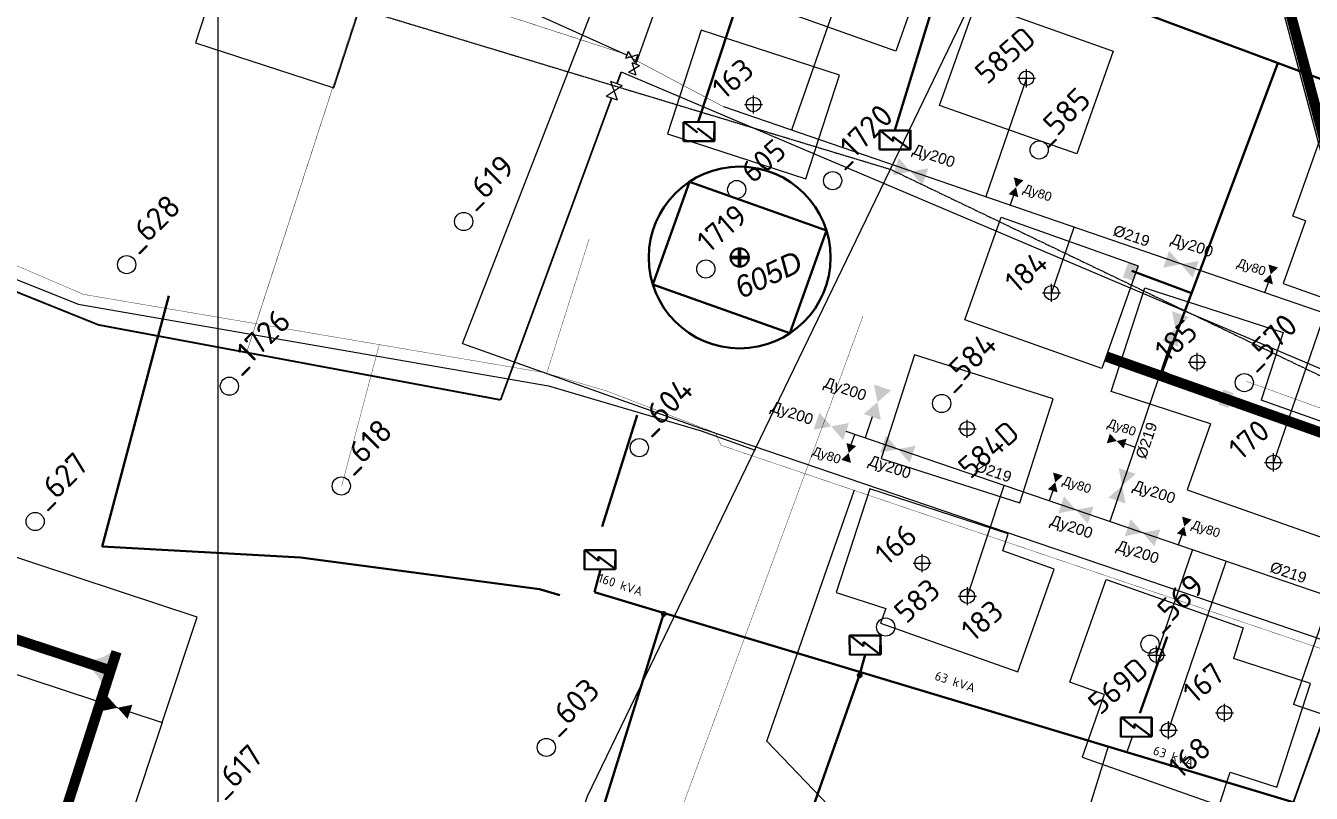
# Model space of a CAD drawing. Header units: millimetres. Extents: x 519 to 9564855, y -810 to 5021775.
# Drawn here: x 9529894 to 9530601, y 5000128 to 5000551 of the extents above; entities that cross this region are included whole.
import ezdxf
from ezdxf.enums import TextEntityAlignment as Align

# ---------------------------------------------------------------- set-up
doc = ezdxf.new("R2010")
doc.units = ezdxf.units.MM
doc.header["$LTSCALE"] = 2
doc.header["$MEASUREMENT"] = 0
doc.header["$PDMODE"] = 2
doc.header["$PDSIZE"] = 5
doc.linetypes.add('DASHED', pattern=[0.75, 0.5, -0.25])
for name, color, linetype in [('92051501$0$PPLINE_STEAM', 5, 'STM_LINE'), ('Existing roads', 41, 'Continuous'), ('GRID_PULKOVO', 7, 'Continuous'), ('OilColl&Flowlines', 3, 'Continuous'), ('OLD WELLS(dr.bfr2000)', 24, 'Continuous'), ('ROAD_GROUND', 9, 'Continuous'), ('stage 7.frame', 7, 'Continuous'), ('vodovod', 5, 'Continuous'), ('Скважины на 2014 год', 70, 'Continuous'), ('Скважины на 2021 год', 7, 'Continuous'), ('Скважины на 2025 год _ОСМОТР', 5, 'Continuous')]:
    doc.layers.add(name, color=color, linetype=linetype)
for name, color, linetype, lineweight in [('PPLINE_GAS', 4, 'GAS_LINE', 30), ('PWLINE', 6, 'Continuous', 20), ('SteamInjInfrastructure', 25, 'Continuous', 100), ('размеры', 7, 'Continuous', 9), ('Скважины на 2024 год-125', 10, 'Continuous', 40), ('Скважины на 2026', 222, 'Continuous', 50), ('Электро', 1, 'Continuous', 30), ('Электроснаб', 1, 'Continuous', 18), ('Электроснабжене', 1, 'Continuous', 18)]:
    doc.layers.add(name, color=color, linetype=linetype, lineweight=lineweight)
doc.styles.add('92051501$0$STANDARD', font='simplex.shx')
doc.styles.add('Arial', font='arial.ttf', dxfattribs={"height": 30})
doc.styles.add('Elect', font='isocpeur.ttf')
doc.styles.add('Line_GUGK', font='')
doc.styles.get("Standard").update_dxf_attribs({"font": 'isocpeur.ttf', "width": 0.5})
doc.styles.get('Line_GUGK').set_extended_font_data('Bm431', italic=True)
doc.linetypes.add('GAS_LINE', pattern='A,0.5,-0.2,["G",92051501$0$STANDARD,S=0.1,R=0,X=-0.1,Y=-0.05],-0.05', length=0.75)
doc.linetypes.add('STM_LINE', pattern='A,0.5,-0.2,["S",92051501$0$STANDARD,S=0.1,R=0,X=-0.1,Y=-0.05],-0.05', length=0.75)
doc.linetypes.add('WTR_LINE', pattern='A,0.5,-0.2,["W",92051501$0$STANDARD,S=0.1,R=0,X=-0.1,Y=-0.05],-0.05', length=0.75)

msp = doc.modelspace()

# ---------------------------------------------------------------- hatches: boundary and pattern name
at = {"layer": 'Existing roads', "lineweight": 0}
h = msp.add_hatch(color=256, dxfattribs=at)
edge = h.paths.add_edge_path()
edge.add_line((9529929.73351, 5000197.10339), (9529931.32535, 5000201.84942))
edge.add_arc((9529928.59743, 5000222.25228), 20.58442, 277.61544673, 311.50735806)
edge.add_line((9529942.23906, 5000206.83721), (9529936.23036, 5000188.67755))
edge.add_arc((9529912.42474, 5000177.03959), 26.4981, 386.05282574, 409.21610864)
at = {"layer": 'Электро'}
for points in [[(9530497.70823, 5000412.26999), (9530503.27908, 5000410.29231), (9530506.16225, 5000418.41384), (9530500.5914, 5000420.39151)], [(9530550.03062, 5000342.36876), (9530555.60147, 5000340.39109), (9530558.48465, 5000348.51262), (9530552.9138, 5000350.49029)]]:
    msp.add_hatch(color=256, dxfattribs=at).paths.add_polyline_path(points)
at = {"layer": 'Электроснаб', "linetype": 'ByBlock', "lineweight": 0}
for points in [[(9530497.70823, 5000412.26999), (9530503.27908, 5000410.29231), (9530506.16225, 5000418.41384), (9530500.5914, 5000420.39151)], [(9530550.03062, 5000342.36876), (9530555.60147, 5000340.39109), (9530558.48465, 5000348.51262), (9530552.9138, 5000350.49029)]]:
    msp.add_hatch(color=1, dxfattribs=at).paths.add_polyline_path(points)
at = {"layer": 'Электроснабжене', "linetype": 'ByBlock', "lineweight": 0}
for points in [[(9530497.70823, 5000412.26999), (9530503.27908, 5000410.29231), (9530506.16225, 5000418.41384), (9530500.5914, 5000420.39151)], [(9530550.03062, 5000342.36876), (9530555.60147, 5000340.39109), (9530558.48465, 5000348.51262), (9530552.9138, 5000350.49029)]]:
    msp.add_hatch(color=1, dxfattribs=at).paths.add_polyline_path(points)

# ---------------------------------------------------------------- linework, layer by layer
at = {"color": 6, "linetype": 'STM_LINE', "lineweight": 0, "ltscale": 15}
for p, q in [((9530389.73656, 5000977.3937, -1.6754), (9530229.74744, 5000529.63746)), ((9530221.77478, 5000525.16698), (9530744.78385, 5000303.25507)), ((9530134.56294, 5000375.87004), (9530267.938, 5000328.262))]:
    msp.add_line(p, q, dxfattribs=at)
at = {"color": 6, "lineweight": 0}
msp.add_line((9530224.8313, 5000534.4773), (9530110.63041, 5000585.97336), dxfattribs=at)
at = {"color": 3, "lineweight": 0, "ltscale": 5}
for p, q in [((9530345.02, 5000578.3), (9530315.37469, 5000493.18078)), ((9530444.6, 5000521.7), (9530422.16029, 5000456.18127)), ((9530735.23908, 5000348.94059), (9530278.2534, 5000505.93342)), ((9530437.44414, 5000457.15342), (9530435.55677, 5000451.59307)), ((9530470.68272, 5000439.56267), (9530458.4, 5000403.7)), ((9530577.46633, 5000409.19678), (9530575.57895, 5000403.63644)), ((9530608.67704, 5000392.4197), (9530580.5, 5000310.4)), ((9530523.72711, 5000375.6689), (9530490.5173, 5000277.83052)), ((9530359.83649, 5000335.38749), (9530355.90281, 5000323.89113)), ((9530623.52481, 5000232.31975), (9530345.4028, 5000327.41033)), ((9530348.2893, 5000320.21779), (9530350.17668, 5000325.77813)), ((9530498.87387, 5000320.71809), (9530504.43421, 5000318.83071)), ((9530412.1, 5000236.8), (9530432.33171, 5000297.68913)), ((9530459.03123, 5000294.76615), (9530457.14385, 5000289.2058)), ((9530529.96798, 5000270.5127), (9530528.08061, 5000264.95236)), ((9530516.1, 5000204.4), (9530535.86516, 5000262.16467)), ((9530522.7, 5000163.1), (9530554.46393, 5000255.93183)), ((9530611.73398, 5000236.35419), (9530591.49483, 5000177.20427)), ((9530674.8, 5000148.7), (9530591.49483, 5000177.20427))]:
    msp.add_line(p, q, dxfattribs=at)
at = {"color": 150, "lineweight": 0, "ltscale": 5}
for q in [(9530350.07425, 5000295.37438), (9530359.05983, 5000097.37946)]:
    msp.add_line((9530301.89313, 5000157.024), q, dxfattribs=at)
at = {"color": 6, "linetype": 'STM_LINE', "lineweight": 0, "ltscale": 15, "const_width": 1, "flags": 128}
for points in [[(9529293.29241, 5000644.22248), (9529934.30166, 5000386.04639), (9530155.43379, 5000344.77364), (9530155.43379, 5000344.77364)], [(9530221.77478, 5000525.16698), (9530219.43924, 5000518.81621)], [(9530216.52636, 5000510.89556), (9530155.43379, 5000344.77364)]]:
    msp.add_lwpolyline(points, dxfattribs=at)
at = {"color": 3, "lineweight": 0, "ltscale": 2, "const_width": 0.25, "flags": 128}
for points in [[(9530015.9874, 5000371.55355), (9530083.87306, 5000580.48414), (9530222.83412, 5000535.33296)], [(9530222.83412, 5000535.33296), (9530278.2534, 5000505.93342)]]:
    msp.add_lwpolyline(points, dxfattribs=at)
at = {"color": 3, "lineweight": 0, "ltscale": 5, "const_width": 0.2}
msp.add_lwpolyline([(9530354.72173, 5000390.89491), (9530222.80436, 5000032.33098), (9530272.57376, 5000014.65996), (9530251.10349, 4999952.96528)], dxfattribs=at)
at = {"color": 3, "linetype": 'ByBlock', "lineweight": 0}
for points in [[(9530371.1097, 5000468.48524), (9530374.36283, 5000477.86858), (9530380.86247, 5000470.35962)], [(9530387.36211, 5000462.85065), (9530380.86247, 5000470.35962), (9530390.61524, 5000472.23399)], [(9530519.80111, 5000417.52534), (9530523.05424, 5000426.90867), (9530529.55388, 5000419.39971)], [(9530536.05352, 5000411.89074), (9530529.55388, 5000419.39971), (9530539.30665, 5000421.27408)], [(9530534.05337, 5000390.29475), (9530526.54441, 5000383.79511), (9530524.67003, 5000393.54788)], [(9530528.41878, 5000374.04234), (9530519.03544, 5000377.29547), (9530526.54441, 5000383.79511)], [(9530370.16274, 5000350.01334), (9530362.65378, 5000343.5137), (9530360.77941, 5000353.26647)], [(9530364.52815, 5000333.76092), (9530355.14482, 5000337.01406), (9530362.65378, 5000343.5137)], [(9530327.52382, 5000328.35326), (9530330.77696, 5000337.73659), (9530337.2766, 5000330.22763)], [(9530343.77624, 5000322.71867), (9530337.2766, 5000330.22763), (9530347.02937, 5000332.102)], [(9530364.14479, 5000315.786), (9530367.39792, 5000325.16933), (9530373.89756, 5000317.66037)], [(9530380.3972, 5000310.15141), (9530373.89756, 5000317.66037), (9530383.65033, 5000319.53474)], [(9530504.71863, 5000304.04633), (9530497.20966, 5000297.54669), (9530495.33529, 5000307.29946)], [(9530499.08404, 5000287.79392), (9530489.7007, 5000291.04705), (9530497.20966, 5000297.54669)], [(9530462.07971, 5000282.38625), (9530465.33284, 5000291.76958), (9530471.83248, 5000284.26062)], [(9530478.33212, 5000276.75166), (9530471.83248, 5000284.26062), (9530481.58525, 5000286.13499)], [(9530498.70067, 5000269.81899), (9530501.9538, 5000279.20233), (9530508.45344, 5000271.69336)], [(9530514.95308, 5000264.1844), (9530508.45344, 5000271.69336), (9530518.20621, 5000273.56773)]]:
    msp.add_solid(points, dxfattribs=at)
at = {"layer": '92051501$0$PPLINE_STEAM', "color": 6, "linetype": 'STM_LINE', "lineweight": 0, "ltscale": 15}
msp.add_line((9530134.56294, 5000375.87004), (9530266.52347, 5000715.41053), dxfattribs=at)
at = {"layer": 'Existing roads', "lineweight": 0, "const_width": 5.7, "flags": 128}
for points in [[(9530488.42264, 5000368.65765), (9530626.49075, 5000319.72378)], [(9529806.63412, 4999776.84575), (9529944.25, 5000206.25)]]:
    msp.add_lwpolyline(points, dxfattribs=at)
at = {"layer": 'Existing roads', "lineweight": 0, "const_width": 5.7, "elevation": 0.00005, "flags": 128}
msp.add_lwpolyline([(9529805.49409, 5000240.69671), (9529940.92793, 5000195.88411)], dxfattribs=at)
at = {"layer": 'GRID_PULKOVO', "lineweight": 0}
msp.add_line((9530000, 5010000), (9530000, 4992000), dxfattribs=at)
at = {"layer": 'OilColl&Flowlines', "color": 3, "linetype": 'ByBlock', "lineweight": 0, "ltscale": 25}
for p, q in [((9529988.49622, 5000225.28911, -25.2319), (9529464.53457, 5000398.65853)), ((9529969.32587, 5000167.35196, -25.2319), (9529988.50668, 5000225.32071, -25.2319)), ((9529969.32587, 5000167.35196, -25.2319), (9529790.56897, 4999627.10811, -25.2319))]:
    msp.add_line(p, q, dxfattribs=at)
at = {"layer": 'OilColl&Flowlines', "linetype": 'ByBlock', "lineweight": 0, "ltscale": 25}
msp.add_line((9529761.6, 5000235.6), (9529969.31541, 5000167.32037, -25.2319), dxfattribs=at)
at = {"layer": 'OilColl&Flowlines', "color": 6, "linetype": 'ByBlock', "lineweight": 0, "ltscale": 2, "const_width": 1}
msp.add_lwpolyline([(9530850.24773, 5000842.6007), (9530431.8, 4999680.1)], dxfattribs=at)
at = {"layer": 'OilColl&Flowlines', "lineweight": 0}
msp.add_lwpolyline([(9530155.46558, 4999986.30898), (9530203.237, 5000126.855), (9530467.437, 5000673.755), (9530528.837, 5000780.855), (9530529.737, 5000782.255), (9530535.937, 5000778.655), (9530619.037, 5000728.955)], dxfattribs=at)
at = {"layer": 'OilColl&Flowlines', "color": 3, "linetype": 'ByBlock', "lineweight": 0}
for points in [[(9530442.98234, 5000465.56481), (9530438.87954, 5000461.77347), (9530437.64755, 5000467.22226)], [(9530440.11154, 5000456.32469), (9530434.77675, 5000457.98214), (9530438.87954, 5000461.77347)], [(9530580.13372, 5000408.36805), (9530574.79893, 5000410.02551), (9530578.90173, 5000413.81684)], [(9530583.00452, 5000417.60817), (9530578.90173, 5000413.81684), (9530577.66973, 5000419.26563)], [(9530490.46248, 5000326.25628), (9530494.25381, 5000322.15348), (9530488.80502, 5000320.92149)], [(9530499.7026, 5000323.38548), (9530498.04514, 5000318.05069), (9530494.25381, 5000322.15348)], [(9530342.75111, 5000311.8064), (9530346.8539, 5000315.59773), (9530348.0859, 5000310.14894)], [(9530345.62191, 5000321.04651), (9530350.9567, 5000319.38906), (9530346.8539, 5000315.59773)], [(9530464.56942, 5000303.17754), (9530460.46663, 5000299.38621), (9530459.23463, 5000304.83499)], [(9530461.69862, 5000293.93742), (9530456.36384, 5000295.59487), (9530460.46663, 5000299.38621)], [(9530535.50618, 5000278.92409), (9530531.40338, 5000275.13276), (9530530.17139, 5000280.58155)], [(9530532.63538, 5000269.68397), (9530527.30059, 5000271.34143), (9530531.40338, 5000275.13276)]]:
    msp.add_solid(points, dxfattribs=at)
at = {"layer": 'OilColl&Flowlines', "linetype": 'ByBlock', "lineweight": 0, "ltscale": 25}
for points in [[(9529936.72565, 5000173.74507), (9529939.32543, 5000181.60217), (9529944.82999, 5000175.42215)], [(9529950.33456, 5000169.24213), (9529944.82999, 5000175.42215), (9529952.93433, 5000177.09923)]]:
    msp.add_solid(points, dxfattribs=at)
at = {"layer": 'OLD WELLS(dr.bfr2000)', "lineweight": 0}
for centre in [(9530451.6, 5000482.3), (9530338, 5000465.4), (9530285.3, 5000460.5), (9530135.1, 5000442.9), (9529949.8, 5000419.2), (9530268.3, 5000416.8), (9530006.3, 5000352.3), (9530564.4, 5000354.3), (9530398, 5000342.8), (9530231.7, 5000318.5), (9530067.8, 5000297.4), (9529899.5, 5000277.9), (9530367.2, 5000219.8), (9530512.6, 5000210.4), (9530180.6, 5000153.6)]:
    msp.add_circle(centre, 5, dxfattribs=at)
at = {"layer": 'PPLINE_GAS', "linetype": 'GAS_LINE', "lineweight": 0, "ltscale": 20}
for p, q in [((9529817.90779, 5000439.44827), (9529923.14648, 5000397.4404)), ((9529923.14648, 5000397.4404), (9530181.7, 5000352.6)), ((9530181.7, 5000352.6), (9530265.7, 5000327.8))]:
    msp.add_line(p, q, dxfattribs=at)
at = {"layer": 'PPLINE_GAS', "linetype": 'ByBlock', "lineweight": 0, "ltscale": 25}
msp.add_line((9530265.7, 5000327.8), (9530295.5, 5000317.2), dxfattribs=at)
at = {"layer": 'PWLINE', "color": 6, "lineweight": 0}
for p, q in [((9530225.61784, 5000536.44233), (9530224.04476, 5000532.51227)), ((9530230.93718, 5000534.59313), (9530224.04476, 5000532.51227)), ((9530225.61784, 5000536.44233), (9530229.28318, 5000530.46093)), ((9530230.93718, 5000534.59313), (9530229.28318, 5000530.46093)), ((9530225.83752, 5000525.14043), (9530231.81453, 5000528.81293)), ((9530227.68035, 5000530.46198), (9530231.81453, 5000528.81293)), ((9530227.68035, 5000530.46198), (9530229.76946, 5000523.57205)), ((9530215.9603, 5000520.03852), (9530222.25923, 5000517.82542)), ((9530215.9603, 5000520.03852), (9530219.52176, 5000509.84314)), ((9530225.83752, 5000525.14043), (9530229.76946, 5000523.57205)), ((9530213.53097, 5000511.94798), (9530222.25923, 5000517.82542)), ((9530213.53097, 5000511.94798), (9530219.52176, 5000509.84314))]:
    msp.add_line(p, q, dxfattribs=at)
at = {"layer": 'ROAD_GROUND', "lineweight": 0}
for points in [[(9530621.57994, 4999904.05906), (9530741.93474, 5000273.51016), (9530649.83657, 5000319.8034), (9530558.12452, 5000662.66073), (9530588.64365, 5000775.91615)], [(9530627.28486, 4999902.20059), (9530749.237, 5000276.555), (9530654.937, 5000323.955), (9530564.337, 5000662.655), (9530594.437, 5000774.355)]]:
    msp.add_lwpolyline(points, dxfattribs=at)
at = {"layer": 'ROAD_GROUND', "lineweight": 0, "const_width": 5}
msp.add_lwpolyline([(9530624.4324, 4999903.12982), (9530745.58587, 5000275.03258), (9530652.38679, 5000321.8792), (9530561.23076, 5000662.65787), (9530591.54033, 5000775.13557)], dxfattribs=at)
at = {"layer": 'SteamInjInfrastructure', "color": 6, "linetype": 'STM_LINE', "lineweight": 0, "ltscale": 15}
msp.add_line((9530785.02, 5000152.225), (9530267.938, 5000328.262), dxfattribs=at)
at = {"layer": 'vodovod', "linetype": 'WTR_LINE', "lineweight": 0, "ltscale": 5, "const_width": 0.2}
for points in [[(9528768.87, 5000707.66), (9528819.32247, 5000804.70333), (9529015.0833, 5000723.32951), (9529254.02941, 5000621.24556), (9529300.44955, 5000635.20001), (9529717.37976, 5000469.82746), (9529744.26942, 5000480.68776), (9529926.12309, 5000402.81182), (9530179.49567, 5000359.77342), (9530213.72884, 5000349.68251), (9530273.5686, 5000326.65792), (9530276.6046, 5000319.84692), (9531149.23325, 5000023.913), (9531169.31762, 5000082.56978), (9531364.3164, 5000010.23881), (9531370.12169, 5000025.14849), (9531533.19377, 4999972.28229), (9531710.79089, 4999914.70722), (9531689.06275, 4999854.50849), (9531715.39969, 4999845.00243)], [(9530180.77661, 5000359.35643), (9530204.0545, 5000433.04934)], [(9530088.72442, 5000375.15758), (9530068.02842, 5000297.43596)], [(9530741.33245, 5000291.31178), (9530565.53994, 5000355.01081)]]:
    msp.add_lwpolyline(points, dxfattribs=at)
at = {"layer": 'размеры', "color": 6, "linetype": 'DASHED', "lineweight": 0, "ltscale": 0.3}
for p, q in [((9529634.97853, 5000694.04458), (9530369.79789, 5000471.63982)), ((9530369.79789, 5000471.63982), (9530741.83747, 5000292.93282))]:
    msp.add_line(p, q, dxfattribs=at)
at = {"layer": 'Скважины на 2014 год', "color": 0, "linetype": 'ByBlock', "lineweight": 0}
for points in [[(9530297.30003, 5000563.38441), (9530317.3435, 5000619.93756), (9530392.74771, 5000593.21293), (9530372.70423, 5000536.65978), (9530297.30003, 5000563.38441)], [(9530396.88003, 5000506.78441), (9530416.9235, 5000563.33756), (9530492.32771, 5000536.61293), (9530472.28423, 5000480.05978), (9530396.88003, 5000506.78441)], [(9530598.03471, 5000443.3613), (9530591.1318, 5000445.80782), (9530617.85643, 5000521.21203), (9530674.40958, 5000501.16855), (9530655.47374, 5000447.74061)], [(9530410.68003, 5000388.78441), (9530430.7235, 5000445.33756), (9530506.12771, 5000418.61293), (9530486.08423, 5000362.05978), (9530410.68003, 5000388.78441)], [(9530598.03471, 5000443.3613), (9530585.78003, 5000408.78441), (9530661.18423, 5000382.05978), (9530681.22771, 5000438.61293), (9530655.47374, 5000447.74061)], [(9530545.84829, 5000331.66853), (9530532.98262, 5000295.36772), (9530608.38682, 5000268.64309), (9530628.43029, 5000325.19624), (9530573.7297, 5000344.58314)], [(9530367.23131, 5000229.94344), (9530364.38003, 5000221.88441), (9530439.78423, 5000195.15978), (9530459.82771, 5000251.71293), (9530431.54717, 5000261.73607)], [(9530487.37885, 5000182.75088), (9530468.38003, 5000189.48441), (9530488.4235, 5000246.03756), (9530563.82771, 5000219.31293), (9530558.38342, 5000202.55715)], [(9530487.37885, 5000182.75088), (9530475.17901, 5000148.32874), (9530550.58322, 5000121.60411), (9530556.57855, 5000140.05585)]]:
    msp.add_lwpolyline(points, dxfattribs=at)
for centre in [(9530444.6, 5000521.7), (9530458.4, 5000403.7), (9530580.5, 5000310.4), (9530412.1, 5000236.8), (9530516.1, 5000204.4), (9530522.7, 5000163.1)]:
    msp.add_circle(centre, 4, dxfattribs=at)
for p in [(9530444.6, 5000521.7), (9530458.4, 5000403.7), (9530580.5, 5000310.4), (9530412.1, 5000236.8), (9530516.1, 5000204.4), (9530522.7, 5000163.1)]:
    msp.add_point(p, dxfattribs=at)
at = {"layer": 'Скважины на 2021 год', "color": 0, "linetype": 'ByBlock', "lineweight": 0}
msp.add_lwpolyline([(9530545.84829, 5000331.66853), (9530491.18723, 5000349.42898), (9530509.72825, 5000406.49238), (9530585.81277, 5000381.77102), (9530573.7297, 5000344.58314)], dxfattribs=at)
msp.add_circle((9530538.5, 5000365.6), 4, dxfattribs=at)
msp.add_point((9530538.5, 5000365.6), dxfattribs=at)
at = {"layer": 'Скважины на 2024 год-125', "color": 0, "linetype": 'ByBlock', "lineweight": 0}
for points in [[(9529987.68723, 5000541.12898), (9530063.77175, 5000516.40762), (9530082.31277, 5000573.47102), (9530006.22825, 5000598.19238)], [(9530247.18723, 5000491.12898), (9530323.27175, 5000466.40762), (9530341.81277, 5000523.47102), (9530265.72825, 5000548.19238)]]:
    msp.add_lwpolyline(points, close=True, dxfattribs=at)
for points in [[(9530431.54717, 5000261.73607), (9530434.61277, 5000271.17102), (9530358.52825, 5000295.89238), (9530339.98723, 5000238.82898), (9530367.23131, 5000229.94344)], [(9530556.57855, 5000140.05585), (9530582.27175, 5000131.70762), (9530600.81277, 5000188.77102), (9530558.38342, 5000202.55715)]]:
    msp.add_lwpolyline(points, dxfattribs=at)
for centre in [(9530294.5, 5000507.3), (9530387.3, 5000255)]:
    msp.add_circle(centre, 4, dxfattribs=at)
at = {"layer": 'Скважины на 2024 год-125', "color": 0, "linetype": 'ByBlock', "lineweight": 0, "ltscale": 50}
msp.add_circle((9530553.5, 5000172.6), 4, dxfattribs=at)
at = {"layer": 'Скважины на 2024 год-125', "color": 0, "linetype": 'ByBlock', "lineweight": 0}
for p in [(9530294.5, 5000507.3), (9530387.3, 5000255)]:
    msp.add_point(p, dxfattribs=at)
at = {"layer": 'Скважины на 2024 год-125', "color": 0, "lineweight": 0}
msp.add_point((9530553.5, 5000172.6), dxfattribs=at)
at = {"layer": 'Скважины на 2025 год _ОСМОТР', "color": 0, "linetype": 'ByBlock', "lineweight": 0, "ltscale": 50}
msp.add_lwpolyline([(9530364.77913, 5000312.46257), (9530441.00178, 5000288.17044), (9530459.22087, 5000345.33743), (9530382.99822, 5000369.62956)], close=True, dxfattribs=at)
at = {"layer": 'Скважины на 2025 год _ОСМОТР', "color": 0, "linetype": 'ByBlock', "lineweight": 0}
msp.add_circle((9530412, 5000328.9), 4, dxfattribs=at)
msp.add_point((9530412, 5000328.9), dxfattribs=at)
at = {"layer": 'Скважины на 2026', "linetype": 'ByBlock', "lineweight": 30}
msp.add_lwpolyline([(9530239.14778, 5000408.27687), (9530314.50083, 5000381.40834), (9530334.65222, 5000437.92313), (9530259.29917, 5000464.79166)], close=True, dxfattribs=at)
for radius in [50, 5]:
    msp.add_circle((9530286.9, 5000423.1), radius, dxfattribs=at)
at = {"layer": 'Скважины на 2026'}
msp.add_point((9530286.9, 5000423.1), dxfattribs=at)
at = {"layer": 'Электро'}
for p, q in [((9530308.77954, 5000633.61302, -0.00006), (9530264.01383, 5000497.68589)), ((9530404.13248, 5000597.28805, 0), (9530372.25713, 5000493.10525)), ((9530703.85887, 5000484.71603, 0), (9530440.35493, 5000583.489, 0)), ((9530519.22728, 5000360.40972), (9530582.82857, 5000530.08356, 0)), ((9530256.03864, 5000497.62886, 0), (9530273.08707, 5000497.7332, 0)), ((9530256.10334, 5000487.05651, 0), (9530256.03864, 5000497.62886, 0)), ((9530273.04024, 5000497.74113), (9530256.44464, 5000497.63956)), ((9530256.44464, 5000497.63956), (9530263.65642, 5000491.81233)), ((9530263.64189, 5000494.18756), (9530272.96655, 5000487.29867)), ((9530272.96655, 5000487.29867), (9530273.04024, 5000497.74113)), ((9530273.08707, 5000497.7332, 0), (9530273.15177, 5000487.16085, 0)), ((9530363.73291, 5000493.05309), (9530380.78134, 5000493.15742)), ((9530363.79762, 5000482.48074), (9530363.73291, 5000493.05309)), ((9530380.68409, 5000493.05897), (9530364.08849, 5000492.95741)), ((9530364.08849, 5000492.95741), (9530371.30027, 5000487.13018)), ((9530380.6104, 5000482.61651), (9530380.68409, 5000493.05897)), ((9530380.78134, 5000493.15742), (9530380.84605, 5000482.58507)), ((9530273.15177, 5000487.16085, 0), (9530256.10334, 5000487.05651, 0)), ((9530371.30027, 5000487.13018), (9530371.28573, 5000489.50541)), ((9530371.28573, 5000489.50541), (9530380.6104, 5000482.61651)), ((9530380.84605, 5000482.58507), (9530363.79762, 5000482.48074)), ((9530502.52279, 5000415.71843), (9530535.34732, 5000403.41434, 0)), ((9529936.32732, 5000264.20131, 0), (9529972.93552, 5000402.10347, 0)), ((9530554.61054, 5000345.41772), (9530519.22728, 5000360.40972)), ((9530211.27287, 5000275.20903), (9530230.58138, 5000336.37775)), ((9530045.33198, 5000258.14646, 0), (9529936.32732, 5000264.20131, 0)), ((9530176.78145, 5000240.66404, 0), (9530045.33198, 5000258.14646, 0)), ((9530201.58375, 5000262.08527, 0), (9530218.63218, 5000262.18961, 0)), ((9530201.64845, 5000251.51292, 0), (9530201.58375, 5000262.08527, 0)), ((9530218.58535, 5000262.19754, 0), (9530201.98975, 5000262.09598, 0)), ((9530201.98975, 5000262.09598, 0), (9530209.20153, 5000256.26874, 0)), ((9530209.20153, 5000256.26874, 0), (9530209.187, 5000258.64397, 0)), ((9530209.187, 5000258.64397, 0), (9530218.51166, 5000251.75508, 0)), ((9530218.51166, 5000251.75508, 0), (9530218.58535, 5000262.19754, 0)), ((9530218.63218, 5000262.18961, 0), (9530218.69688, 5000251.61726, 0)), ((9530218.69688, 5000251.61726, 0), (9530201.64845, 5000251.51292, 0)), ((9530188.07271, 5000237.38795, 0), (9530176.78145, 5000240.66404, 0)), ((9530207.08405, 5000238.9631), (9531059.71527, 4999982.67929, 25.85)), ((9530203.51116, 5000094.09313, 0), (9530245.27693, 5000227.48308, 1.15793)), ((9530347.37658, 5000215.18751, 0), (9530364.42501, 5000215.29185, 0)), ((9530347.44128, 5000204.61516, 0), (9530347.37658, 5000215.18751, 0)), ((9530364.32775, 5000215.1934, 0), (9530347.73216, 5000215.09183, 0)), ((9530347.73216, 5000215.09183, 0), (9530354.94393, 5000209.2646, 0)), ((9530364.25406, 5000204.75094, 0), (9530364.32775, 5000215.1934, 0)), ((9530364.42501, 5000215.29185, 0), (9530364.48971, 5000204.7195, 0)), ((9530354.94393, 5000209.2646, 0), (9530354.9294, 5000211.63983, 0)), ((9530354.9294, 5000211.63983, 0), (9530364.25406, 5000204.75094, 0)), ((9530521.95327, 5000214.41052, 0), (9530506.99842, 5000172.36971, 0)), ((9530364.48971, 5000204.7195, 0), (9530347.44128, 5000204.61516, 0)), ((9530352.87614, 5000193.26929, 0), (9530355.91507, 5000204.56095, 0)), ((9530496.43101, 5000170.00792, 0), (9530513.47944, 5000170.11226, 0)), ((9530496.49571, 5000159.43557, 0), (9530496.43101, 5000170.00792, 0)), ((9530513.43262, 5000170.12019, 0), (9530496.83702, 5000170.01863, 0)), ((9530496.83702, 5000170.01863, 0), (9530504.0488, 5000164.1914, 0)), ((9530504.0488, 5000164.1914, 0), (9530504.03426, 5000166.56663, 0)), ((9530504.03426, 5000166.56663, 0), (9530513.35893, 5000159.67773, 0)), ((9530513.35893, 5000159.67773, 0), (9530513.43262, 5000170.12019, 0)), ((9530513.47944, 5000170.11226, 0), (9530513.54415, 5000159.53991, 0)), ((9530513.54415, 5000159.53991, 0), (9530496.49571, 5000159.43557, 0))]:
    msp.add_line(p, q, dxfattribs=at)
at = {"layer": 'Электро', "ltscale": 25}
for p, q in [((9530210.35789, 5000251.42727), (9530207.08405, 5000238.9631)), ((9530352.87614, 5000193.26929, 0), (9530322.67955, 5000107.64087, 0))]:
    msp.add_line(p, q, dxfattribs=at)
for centre, start, end in [((9530245.17433, 5000227.02493, 0), 162, 342), ((9530245.17433, 5000227.02493, 0), 342, 162), ((9530352.87559, 5000193.26947, 0), 342, 162), ((9530352.87559, 5000193.26947, 0), 162, 342)]:
    msp.add_arc(centre, 1, start, end, dxfattribs=at)
at = {"layer": 'Электроснаб', "color": 1, "linetype": 'ByBlock', "lineweight": 0}
for p, q in [((9530308.77954, 5000633.61302, -0.00006), (9530264.01383, 5000497.68589)), ((9530404.13248, 5000597.28805, 0), (9530372.25713, 5000493.10525)), ((9530703.85887, 5000484.71603, 0), (9530440.35493, 5000583.489, 0)), ((9530519.22728, 5000360.40972), (9530582.82857, 5000530.08356, 0)), ((9530256.03864, 5000497.62886, 0), (9530273.08707, 5000497.7332, 0)), ((9530256.10334, 5000487.05651, 0), (9530256.03864, 5000497.62886, 0)), ((9530273.04024, 5000497.74113), (9530256.44464, 5000497.63956)), ((9530256.44464, 5000497.63956), (9530263.65642, 5000491.81233)), ((9530263.64189, 5000494.18756), (9530272.96655, 5000487.29867)), ((9530272.96655, 5000487.29867), (9530273.04024, 5000497.74113)), ((9530273.08707, 5000497.7332, 0), (9530273.15177, 5000487.16085, 0)), ((9530363.73291, 5000493.05309), (9530380.78134, 5000493.15742)), ((9530363.79762, 5000482.48074), (9530363.73291, 5000493.05309)), ((9530380.68409, 5000493.05897), (9530364.08849, 5000492.95741)), ((9530364.08849, 5000492.95741), (9530371.30027, 5000487.13018)), ((9530380.6104, 5000482.61651), (9530380.68409, 5000493.05897)), ((9530380.78134, 5000493.15742), (9530380.84605, 5000482.58507)), ((9530273.15177, 5000487.16085, 0), (9530256.10334, 5000487.05651, 0)), ((9530371.30027, 5000487.13018), (9530371.28573, 5000489.50541)), ((9530371.28573, 5000489.50541), (9530380.6104, 5000482.61651)), ((9530380.84605, 5000482.58507), (9530363.79762, 5000482.48074)), ((9530502.52279, 5000415.71843), (9530535.34732, 5000403.41434, 0)), ((9529936.32732, 5000264.20131, 0), (9529972.93552, 5000402.10347, 0)), ((9530554.61054, 5000345.41772), (9530519.22728, 5000360.40972)), ((9530211.27287, 5000275.20903), (9530230.58138, 5000336.37775)), ((9530045.33198, 5000258.14646, 0), (9529936.32732, 5000264.20131, 0)), ((9530176.78145, 5000240.66404, 0), (9530045.33198, 5000258.14646, 0)), ((9530201.58375, 5000262.08527, 0), (9530218.63218, 5000262.18961, 0)), ((9530201.64845, 5000251.51292, 0), (9530201.58375, 5000262.08527, 0)), ((9530218.58535, 5000262.19754, 0), (9530201.98975, 5000262.09598, 0)), ((9530201.98975, 5000262.09598, 0), (9530209.20153, 5000256.26874, 0)), ((9530209.20153, 5000256.26874, 0), (9530209.187, 5000258.64397, 0)), ((9530209.187, 5000258.64397, 0), (9530218.51166, 5000251.75508, 0)), ((9530218.51166, 5000251.75508, 0), (9530218.58535, 5000262.19754, 0)), ((9530218.63218, 5000262.18961, 0), (9530218.69688, 5000251.61726, 0)), ((9530218.69688, 5000251.61726, 0), (9530201.64845, 5000251.51292, 0)), ((9530188.07271, 5000237.38795, 0), (9530176.78145, 5000240.66404, 0)), ((9530207.08405, 5000238.9631), (9531059.71527, 4999982.67929, 25.85)), ((9530347.37658, 5000215.18751, 0), (9530364.42501, 5000215.29185, 0)), ((9530347.44128, 5000204.61516, 0), (9530347.37658, 5000215.18751, 0)), ((9530364.32775, 5000215.1934, 0), (9530347.73216, 5000215.09183, 0)), ((9530347.73216, 5000215.09183, 0), (9530354.94393, 5000209.2646, 0)), ((9530364.25406, 5000204.75094, 0), (9530364.32775, 5000215.1934, 0)), ((9530364.42501, 5000215.29185, 0), (9530364.48971, 5000204.7195, 0)), ((9530354.94393, 5000209.2646, 0), (9530354.9294, 5000211.63983, 0)), ((9530354.9294, 5000211.63983, 0), (9530364.25406, 5000204.75094, 0)), ((9530521.95327, 5000214.41052, 0), (9530506.99842, 5000172.36971, 0)), ((9530364.48971, 5000204.7195, 0), (9530347.44128, 5000204.61516, 0)), ((9530496.43101, 5000170.00792, 0), (9530513.47944, 5000170.11226, 0)), ((9530496.49571, 5000159.43557, 0), (9530496.43101, 5000170.00792, 0)), ((9530513.43262, 5000170.12019, 0), (9530496.83702, 5000170.01863, 0)), ((9530496.83702, 5000170.01863, 0), (9530504.0488, 5000164.1914, 0)), ((9530504.0488, 5000164.1914, 0), (9530504.03426, 5000166.56663, 0)), ((9530504.03426, 5000166.56663, 0), (9530513.35893, 5000159.67773, 0)), ((9530513.35893, 5000159.67773, 0), (9530513.43262, 5000170.12019, 0)), ((9530513.47944, 5000170.11226, 0), (9530513.54415, 5000159.53991, 0)), ((9530513.54415, 5000159.53991, 0), (9530496.49571, 5000159.43557, 0))]:
    msp.add_line(p, q, dxfattribs=at)
at = {"layer": 'Электроснаб', "color": 1, "linetype": 'ByBlock', "lineweight": 0, "ltscale": 25}
msp.add_line((9530210.35789, 5000251.42727), (9530207.08405, 5000238.9631), dxfattribs=at)
for centre, start, end in [((9530245.17433, 5000227.02493, 0), 162, 342), ((9530245.17433, 5000227.02493, 0), 342, 162), ((9530352.87559, 5000193.26947, 0), 342, 162), ((9530352.87559, 5000193.26947, 0), 162, 342)]:
    msp.add_arc(centre, 1, start, end, dxfattribs=at)
at = {"layer": 'Электроснабжене', "color": 1, "linetype": 'ByBlock', "lineweight": 0}
for p, q in [((9530308.77954, 5000633.61302, -0.00006), (9530264.01383, 5000497.68589)), ((9530404.13248, 5000597.28805, 0), (9530372.25713, 5000493.10525)), ((9530703.85887, 5000484.71603, 0), (9530440.35493, 5000583.489, 0)), ((9530519.22728, 5000360.40972), (9530582.82857, 5000530.08356, 0)), ((9530256.03864, 5000497.62886, 0), (9530273.08707, 5000497.7332, 0)), ((9530256.10334, 5000487.05651, 0), (9530256.03864, 5000497.62886, 0)), ((9530273.04024, 5000497.74113), (9530256.44464, 5000497.63956)), ((9530256.44464, 5000497.63956), (9530263.65642, 5000491.81233)), ((9530263.64189, 5000494.18756), (9530272.96655, 5000487.29867)), ((9530272.96655, 5000487.29867), (9530273.04024, 5000497.74113)), ((9530273.08707, 5000497.7332, 0), (9530273.15177, 5000487.16085, 0)), ((9530363.73291, 5000493.05309), (9530380.78134, 5000493.15742)), ((9530363.79762, 5000482.48074), (9530363.73291, 5000493.05309)), ((9530380.68409, 5000493.05897), (9530364.08849, 5000492.95741)), ((9530364.08849, 5000492.95741), (9530371.30027, 5000487.13018)), ((9530380.6104, 5000482.61651), (9530380.68409, 5000493.05897)), ((9530380.78134, 5000493.15742), (9530380.84605, 5000482.58507)), ((9530273.15177, 5000487.16085, 0), (9530256.10334, 5000487.05651, 0)), ((9530371.30027, 5000487.13018), (9530371.28573, 5000489.50541)), ((9530371.28573, 5000489.50541), (9530380.6104, 5000482.61651)), ((9530380.84605, 5000482.58507), (9530363.79762, 5000482.48074)), ((9530502.52279, 5000415.71843), (9530535.34732, 5000403.41434, 0)), ((9529936.32732, 5000264.20131, 0), (9529972.93552, 5000402.10347, 0)), ((9530554.61054, 5000345.41772), (9530519.22728, 5000360.40972)), ((9530211.27287, 5000275.20903), (9530230.58138, 5000336.37775)), ((9530045.33198, 5000258.14646, 0), (9529936.32732, 5000264.20131, 0)), ((9530176.78145, 5000240.66404, 0), (9530045.33198, 5000258.14646, 0)), ((9530201.58375, 5000262.08527, 0), (9530218.63218, 5000262.18961, 0)), ((9530201.64845, 5000251.51292, 0), (9530201.58375, 5000262.08527, 0)), ((9530218.58535, 5000262.19754, 0), (9530201.98975, 5000262.09598, 0)), ((9530201.98975, 5000262.09598, 0), (9530209.20153, 5000256.26874, 0)), ((9530209.20153, 5000256.26874, 0), (9530209.187, 5000258.64397, 0)), ((9530209.187, 5000258.64397, 0), (9530218.51166, 5000251.75508, 0)), ((9530218.51166, 5000251.75508, 0), (9530218.58535, 5000262.19754, 0)), ((9530218.63218, 5000262.18961, 0), (9530218.69688, 5000251.61726, 0)), ((9530218.69688, 5000251.61726, 0), (9530201.64845, 5000251.51292, 0)), ((9530188.07271, 5000237.38795, 0), (9530176.78145, 5000240.66404, 0)), ((9530207.08405, 5000238.9631), (9531059.71527, 4999982.67929, 25.85)), ((9530347.37658, 5000215.18751, 0), (9530364.42501, 5000215.29185, 0)), ((9530347.44128, 5000204.61516, 0), (9530347.37658, 5000215.18751, 0)), ((9530364.32775, 5000215.1934, 0), (9530347.73216, 5000215.09183, 0)), ((9530347.73216, 5000215.09183, 0), (9530354.94393, 5000209.2646, 0)), ((9530364.25406, 5000204.75094, 0), (9530364.32775, 5000215.1934, 0)), ((9530364.42501, 5000215.29185, 0), (9530364.48971, 5000204.7195, 0)), ((9530354.94393, 5000209.2646, 0), (9530354.9294, 5000211.63983, 0)), ((9530354.9294, 5000211.63983, 0), (9530364.25406, 5000204.75094, 0)), ((9530521.95327, 5000214.41052, 0), (9530506.99842, 5000172.36971, 0)), ((9530364.48971, 5000204.7195, 0), (9530347.44128, 5000204.61516, 0)), ((9530496.43101, 5000170.00792, 0), (9530513.47944, 5000170.11226, 0)), ((9530496.49571, 5000159.43557, 0), (9530496.43101, 5000170.00792, 0)), ((9530513.43262, 5000170.12019, 0), (9530496.83702, 5000170.01863, 0)), ((9530496.83702, 5000170.01863, 0), (9530504.0488, 5000164.1914, 0)), ((9530504.0488, 5000164.1914, 0), (9530504.03426, 5000166.56663, 0)), ((9530504.03426, 5000166.56663, 0), (9530513.35893, 5000159.67773, 0)), ((9530513.35893, 5000159.67773, 0), (9530513.43262, 5000170.12019, 0)), ((9530513.47944, 5000170.11226, 0), (9530513.54415, 5000159.53991, 0)), ((9530513.54415, 5000159.53991, 0), (9530496.49571, 5000159.43557, 0)), ((9530502.69238, 5000159.4735, 0), (9530499.86407, 5000150.95931, 8.87648))]:
    msp.add_line(p, q, dxfattribs=at)
at = {"layer": 'Электроснабжене', "color": 1, "linetype": 'ByBlock', "lineweight": 0, "ltscale": 25}
for p, q in [((9530210.35789, 5000251.42727), (9530207.08405, 5000238.9631)), ((9530489.54779, 5000154.06017, 8.56371), (9530464.08506, 5000072.20956))]:
    msp.add_line(p, q, dxfattribs=at)
for centre, start, end in [((9530245.17433, 5000227.02493, 0), 162, 342), ((9530245.17433, 5000227.02493, 0), 342, 162), ((9530352.87559, 5000193.26947, 0), 342, 162), ((9530352.87559, 5000193.26947, 0), 162, 342)]:
    msp.add_arc(centre, 1, start, end, dxfattribs=at)

# ---------------------------------------------------------------- texts
at = {"color": 3, "lineweight": 0, "style": 'Arial'}
for p in [(9530381.48796, 5000480.18022), (9530523.4939, 5000430.89094), (9530332.75406, 5000351.90776), (9530303.50896, 5000338.66379), (9530357.24711, 5000309.00073), (9530502.67611, 5000295.26684), (9530457.21511, 5000276.1141), (9530493.64626, 5000262.25695)]:
    msp.add_text('Ду200', height=6, rotation=341.08548581, dxfattribs=at).set_placement(p)
at = {"layer": 'OLD WELLS(dr.bfr2000)', "lineweight": 0, "style": 'Elect'}
for s, height, rotation, p in [(' _585', 12.5, 44.99999992, (9530449.77834, 5000477.64366)), (' _1720', 12.5, 44.99999992, (9530338, 5000465.4)), (' 605', 12, 41, (9530288.44002, 5000458.32688)), (' _619', 12.5, 44.99999992, (9530135.1, 5000442.9)), (' _628', 12.5, 44.99999992, (9529949.8, 5000419.2)), (' 1719', 12, 41, (9530264.2804, 5000420.09212)), (' _1726', 12.5, 44.99999992, (9530006.3, 5000352.3)), (' _570', 12.5, 44.99999992, (9530564.43906, 5000354.16308)), (' _584', 12.5, 44.99999992, (9530398, 5000342.8)), (' _604', 12.5, 44.99999992, (9530231.7, 5000318.5)), (' _618', 12.5, 44.99999992, (9530067.8, 5000297.4)), (' _627', 12.5, 44.99999992, (9529899.5, 5000277.9)), (' 583', 12, 41, (9530372.70811, 5000216.21042)), (' _569', 12.5, 44.99999992, (9530512.6, 5000210.4)), (' _603', 12.5, 44.99999992, (9530180.6, 5000153.6)), (' _617', 12.5, 44.99999992, (9529997.2, 5000118.9))]:
    msp.add_text(s, height=height, rotation=rotation, dxfattribs=at).set_placement(p)
at = {"layer": 'stage 7.frame', "color": 3, "lineweight": 0, "style": 'Arial'}
for s, height, rotation, p in [('Ду80', 5, 341.08548581, (9530442.40926, 5000459.01701)), ('%%C219', 6, 341.08548581, (9530491.72302, 5000435.55534)), ('Ду80', 5, 341.08548581, (9530560.03751, 5000418.19095)), ('Ду80', 5, 341.08548581, (9530488.73257, 5000329.94601)), ('%%C219', 6, 71.08548581, (9530510.08931, 5000311.80266)), ('Ду80', 5, 341.08548581, (9530326.40171, 5000314.65422)), ('%%C219', 6, 341.08548581, (9530415.74044, 5000305.89348)), ('Ду80', 5, 341.08548581, (9530464.0514, 5000298.37494)), ('Ду80', 5, 341.08548581, (9530534.98815, 5000274.12149)), ('%%C219', 6, 341.08548581, (9530577.97852, 5000250.36715))]:
    msp.add_text(s, height=height, rotation=rotation, dxfattribs=at).set_placement(p)
at = {"layer": 'Скважины на 2014 год', "color": 0, "linetype": 'ByBlock', "lineweight": 0, "style": 'Elect'}
for s, p in [('585D', (9530422.90066, 5000517.76455)), ('184', (9530439.34138, 5000402.80501)), ('170', (9530562.40835, 5000311.02184, 6.83902)), ('183', (9530415.31826, 5000211.20766, 6.83902)), ('569D', (9530485.14137, 5000170.93751)), ('168', (9530529.24025, 5000135.77504))]:
    msp.add_text(s, height=12, rotation=41, dxfattribs=at).set_placement(p)
at = {"layer": 'Скважины на 2021 год', "color": 0, "linetype": 'ByBlock', "lineweight": 0}
msp.add_text('185', height=12, rotation=41, dxfattribs=at).set_placement((9530524.18685, 5000362.36397), align=Align.BOTTOM_LEFT)
at = {"layer": 'Скважины на 2024 год-125', "color": 0, "linetype": 'ByBlock', "lineweight": 0, "style": 'Elect'}
for s, p in [('163', (9530278.35211, 5000509.42988)), ('167', (9530537.22471, 5000177.05475))]:
    msp.add_text(s, height=12, rotation=41, dxfattribs=at).set_placement(p)
msp.add_text('166', height=12, rotation=41, dxfattribs=at).set_placement((9530370.23721, 5000250.37281), align=Align.BOTTOM_LEFT)
at = {"layer": 'Скважины на 2025 год _ОСМОТР', "color": 0, "linetype": 'ByBlock', "lineweight": 0, "style": 'Elect'}
msp.add_text('584D', height=12, rotation=41, dxfattribs=at).set_placement((9530416.02811, 5000298.05256), align=Align.BOTTOM_LEFT)
at = {"layer": 'Скважины на 2026', "linetype": 'ByBlock', "insert": (9530282.78204, 5000411.08467), "char_height": 12, "attachment_point": 1, "rotation": 25, "style": 'Line_GUGK'}
msp.add_mtext('605D', dxfattribs=at)
at = {"layer": 'Электро'}
for s, p in [('160 kVA', (9530208.57982, 5000244.74033, -0.00006)), ('63 kVA', (9530393.71233, 5000190.93764, -0.00006)), ('63 kVA', (9530513.79242, 5000149.86738, -0.00006))]:
    msp.add_text(s, height=5, rotation=341.691556, dxfattribs=at).set_placement(p)
at = {"layer": 'Электроснаб', "color": 1, "linetype": 'ByBlock', "lineweight": 0}
for s, p in [('160 kVA', (9530208.57982, 5000244.74033, -0.00006)), ('63 kVA', (9530393.71233, 5000190.93764, -0.00006))]:
    msp.add_text(s, height=5, rotation=341.691556, dxfattribs=at).set_placement(p)
at = {"layer": 'Электроснабжене', "color": 1, "linetype": 'ByBlock', "lineweight": 0}
for s, p in [('160 kVA', (9530208.57982, 5000244.74033, -0.00006)), ('63 kVA', (9530393.71233, 5000190.93764, -0.00006))]:
    msp.add_text(s, height=5, rotation=341.691556, dxfattribs=at).set_placement(p)

doc.saveas('drawing.dxf')
